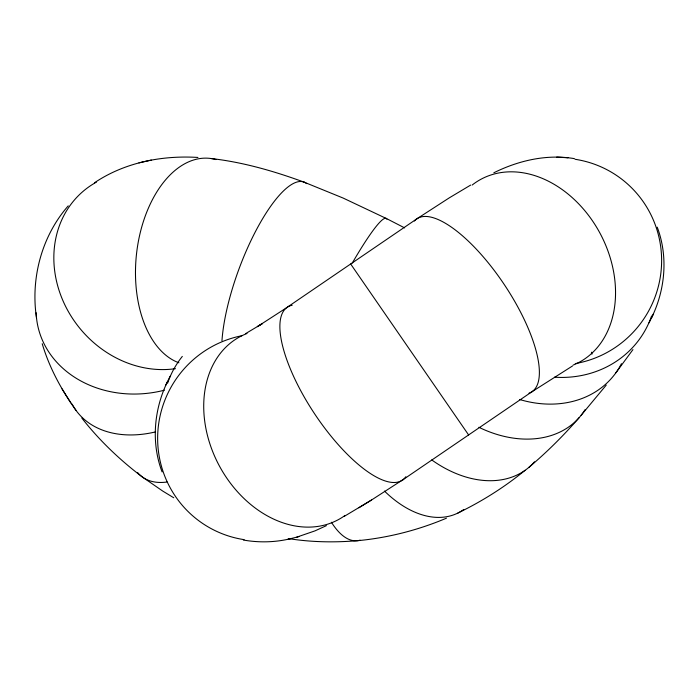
<?xml version="1.0" encoding="UTF-8"?>
<svg xmlns="http://www.w3.org/2000/svg" width="699" height="699" viewBox="0 0 699 699"><rect width="100%" height="100%" fill="white"/><g stroke="black" fill="none" stroke-linecap="round" stroke-linejoin="round"><path stroke-width="1.05" d="M167.629 381.331C153.955 409.195 150.958 442.668 162.089 471.921M651.573 317.757C665.256 289.893 668.323 256.437 657.226 227.166M165.759 385.166L170.119 376.289M649.065 322.789L653.443 313.912M632.953 349.596L615.933 372.742M68.231 205.864C41.695 236.166 30.511 278.307 36.514 317.931M606.26 385.079L581.131 415.285M579.226 417.565C563.805 435.346 547.081 452.017 529.091 467.194M525.071 470.322C504.512 487.203 481.829 501.445 457.906 513.031M416.805 218.866L287.306 307.202M532.07 391.658L402.336 480.152M416.927 218.787L449.212 197.896L470.654 185.078M286.389 307.875L257.354 326.66L262.282 323.654L245.594 333.633M531.956 391.737L572.551 365.944M403.253 479.488L371.519 500.012L344.179 516.412M94.461 182.788C124.614 162.448 162.011 155.204 197.939 157.45M358.849 507.789L371.519 500.012M326.416 525.639L315.031 530.856L296.778 537.138M493.835 172.775C518.588 160.508 546.871 153.937 574.412 158.638M446.46 518.177C417.827 530.279 387.412 538.012 356.446 540.799M243.374 540.039C258.77 542.739 274.733 542.433 289.954 538.833M287.612 539.418L298.989 536.579M151.325 160.08L138.926 162.867M355.669 540.816C333.257 542.625 310.609 542.118 288.39 538.58M556.745 157.126L567.972 157.773M211.229 158.542C243.06 162.168 274.052 171.15 304.065 182.133M303.969 182.098L343.122 198.053L385.892 218.289M386.136 218.376L404.651 227.9M173.745 497.767L162.736 491.074L142.745 477.268M142.107 476.805C119.686 459.82 99.188 440.248 81.835 418.072M42.211 343.716C49.349 367.779 61.538 390.068 76.06 410.435M350.653 263.986L468.61 434.953M62.054 388.88L66.204 395.529M66.842 396.49L70.887 402.965M585.107 409.605A103.854 77.641 40.5 0 1 478.894 427.281M591.511 352.191A103.854 77.641 40.5 0 1 591.992 354.105M621.437 363.698A103.854 85.645 37.9 0 1 519.532 399.478M651.582 315.974A103.854 95.92 30 0 1 554.447 377.198M575.032 159.276A103.854 102.657 -57.5 0 1 661.621 260.421A103.854 102.657 -57.5 0 1 575.268 363.602M472.157 185.052A103.854 79.249 61.8 0 1 598.798 231.019A103.854 79.249 61.8 0 1 573.145 365.088M414.341 221.05A103.854 36.304 56.4 0 1 504.556 284.982A103.854 36.304 56.4 0 1 529.003 393.196M405.839 476.727A103.854 36.304 56.4 0 1 314.305 413.362A103.854 36.304 56.4 0 1 292.191 305.218M345.088 515.416A103.854 79.249 61.8 0 1 219.372 465.936A103.854 79.249 61.8 0 1 246.992 333.51M244.134 539.654A103.854 102.657 -57.5 0 1 157.642 439.575A103.854 102.657 -57.5 0 1 241.837 335.738M167.629 383.104A103.854 95.92 30 0 1 182.317 356.411M352.279 263.051A103.854 11.551 -63.3 0 1 386.879 219.224M221.959 340.78A103.854 30.73 -69.7 0 1 257.276 228.145A103.854 30.73 -69.7 0 1 306.643 183.627M178.9 362.781A103.854 62.823 -84.1 0 1 138.262 241.994A103.854 62.823 -84.1 0 1 216.008 159.573M175.475 368.67A103.854 90.844 50.9 0 1 62.56 299.784A103.854 90.844 50.9 0 1 96.436 182.124M164.44 390.182A103.854 88.319 -9.6 0 1 36.147 312.75M155.405 431.93A103.854 74.033 -35.9 0 1 72.128 404.136M167.096 482.004A103.854 52.014 -53.2 0 1 137.703 472.638M360.107 540.161A103.854 39.834 84.9 0 1 331.422 522.249M463.76 509.484A103.854 65.19 64.7 0 1 384.502 491.082M534.508 461.821A103.854 74.094 50.5 0 1 431.729 459.916"/></g></svg>
